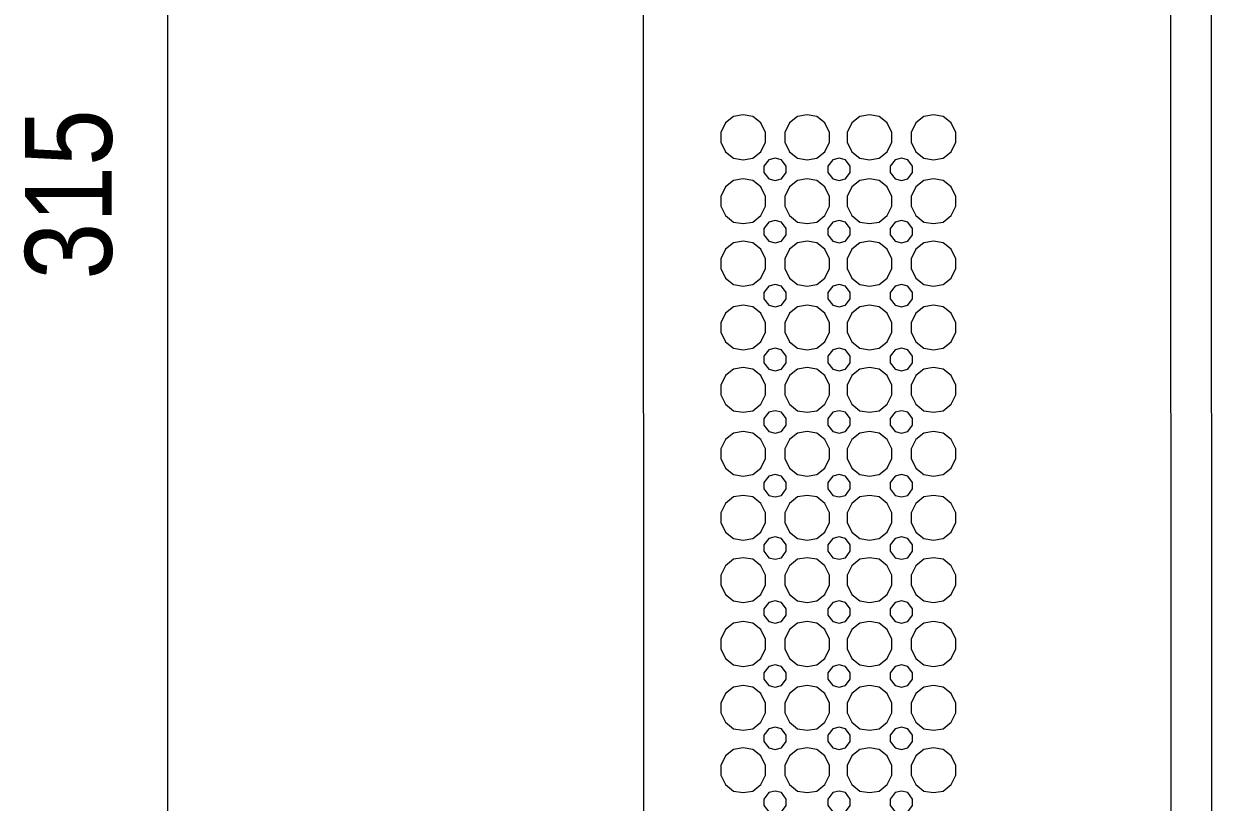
# Model space of a CAD drawing. Units: millimetres on the paper. Extents: x -141 to 139, y -97 to 93.
# Drawn here: x 68.04 to 93.16, y -8.3 to 8.15 of the extents above; entities that cross this region are included whole.
import ezdxf
from ezdxf.enums import TextEntityAlignment as Align

# ---------------------------------------------------------------- set-up
doc = ezdxf.new("R2010")
doc.units = ezdxf.units.MM
for name, color, linetype in [('0-0_0', 4, 'Continuous'), ('0-1_外形線', 4, 'Continuous'), ('0-8_AM_5', 4, 'Continuous')]:
    doc.layers.add(name, color=color, linetype=linetype)
doc.styles.add('ＭＳ Ｐゴシック', font='')
doc.styles.get('ＭＳ Ｐゴシック').set_extended_font_data('MS PGothic')

msp = doc.modelspace()

# ---------------------------------------------------------------- linework, layer by layer
at = {"layer": '0-0_0'}
for points in [[(83.246, 5.279), (83.449, 5.313), (83.618, 5.448), (83.719, 5.651), (83.719, 5.854), (83.618, 6.056), (83.449, 6.191), (83.246, 6.225), (83.044, 6.191), (82.875, 6.056), (82.774, 5.854), (82.774, 5.651), (82.875, 5.448), (83.044, 5.313)], [(84.598, 5.279), (84.8, 5.313), (84.969, 5.448), (85.071, 5.651), (85.071, 5.854), (84.969, 6.056), (84.8, 6.191), (84.598, 6.225), (84.395, 6.191), (84.226, 6.056), (84.125, 5.854), (84.125, 5.651), (84.226, 5.448), (84.395, 5.313)], [(85.915, 5.279), (86.118, 5.313), (86.287, 5.448), (86.388, 5.651), (86.388, 5.854), (86.287, 6.056), (86.118, 6.191), (85.915, 6.225), (85.713, 6.191), (85.544, 6.056), (85.442, 5.854), (85.442, 5.651), (85.544, 5.448), (85.713, 5.313)], [(87.267, 5.279), (87.469, 5.313), (87.638, 5.448), (87.739, 5.651), (87.739, 5.854), (87.638, 6.056), (87.469, 6.191), (87.267, 6.225), (87.064, 6.191), (86.895, 6.056), (86.794, 5.854), (86.794, 5.651), (86.895, 5.448), (87.064, 5.313)], [(83.922, 4.84), (84.057, 4.874), (84.158, 5.009), (84.158, 5.144), (84.057, 5.279), (83.922, 5.313), (83.787, 5.279), (83.686, 5.144), (83.686, 5.009), (83.787, 4.874)], [(85.274, 4.84), (85.408, 4.874), (85.51, 5.009), (85.51, 5.144), (85.408, 5.279), (85.274, 5.313), (85.138, 5.279), (85.037, 5.144), (85.037, 5.009), (85.138, 4.874)], [(86.591, 4.84), (86.726, 4.874), (86.827, 5.009), (86.827, 5.144), (86.726, 5.279), (86.591, 5.313), (86.456, 5.279), (86.355, 5.144), (86.355, 5.009), (86.456, 4.874)], [(83.246, 3.928), (83.449, 3.962), (83.618, 4.097), (83.719, 4.299), (83.719, 4.502), (83.618, 4.705), (83.449, 4.84), (83.246, 4.874), (83.044, 4.84), (82.875, 4.705), (82.774, 4.502), (82.774, 4.299), (82.875, 4.097), (83.044, 3.962)], [(84.598, 3.928), (84.8, 3.962), (84.969, 4.097), (85.071, 4.299), (85.071, 4.502), (84.969, 4.705), (84.8, 4.84), (84.598, 4.874), (84.395, 4.84), (84.226, 4.705), (84.125, 4.502), (84.125, 4.299), (84.226, 4.097), (84.395, 3.962)], [(85.915, 3.928), (86.118, 3.962), (86.287, 4.097), (86.388, 4.299), (86.388, 4.502), (86.287, 4.705), (86.118, 4.84), (85.915, 4.874), (85.713, 4.84), (85.544, 4.705), (85.442, 4.502), (85.442, 4.299), (85.544, 4.097), (85.713, 3.962)], [(87.267, 3.928), (87.469, 3.962), (87.638, 4.097), (87.739, 4.299), (87.739, 4.502), (87.638, 4.705), (87.469, 4.84), (87.267, 4.874), (87.064, 4.84), (86.895, 4.705), (86.794, 4.502), (86.794, 4.299), (86.895, 4.097), (87.064, 3.962)], [(83.922, 3.522), (84.057, 3.556), (84.158, 3.691), (84.158, 3.826), (84.057, 3.962), (83.922, 3.995), (83.787, 3.962), (83.686, 3.826), (83.686, 3.691), (83.787, 3.556)], [(85.274, 3.522), (85.408, 3.556), (85.51, 3.691), (85.51, 3.826), (85.408, 3.962), (85.274, 3.995), (85.138, 3.962), (85.037, 3.826), (85.037, 3.691), (85.138, 3.556)], [(86.591, 3.522), (86.726, 3.556), (86.827, 3.691), (86.827, 3.826), (86.726, 3.962), (86.591, 3.995), (86.456, 3.962), (86.355, 3.826), (86.355, 3.691), (86.456, 3.556)], [(83.246, 2.61), (83.449, 2.644), (83.618, 2.779), (83.719, 2.982), (83.719, 3.185), (83.618, 3.387), (83.449, 3.522), (83.246, 3.556), (83.044, 3.522), (82.875, 3.387), (82.774, 3.185), (82.774, 2.982), (82.875, 2.779), (83.044, 2.644)], [(84.598, 2.61), (84.8, 2.644), (84.969, 2.779), (85.071, 2.982), (85.071, 3.185), (84.969, 3.387), (84.8, 3.522), (84.598, 3.556), (84.395, 3.522), (84.226, 3.387), (84.125, 3.185), (84.125, 2.982), (84.226, 2.779), (84.395, 2.644)], [(85.915, 2.61), (86.118, 2.644), (86.287, 2.779), (86.388, 2.982), (86.388, 3.185), (86.287, 3.387), (86.118, 3.522), (85.915, 3.556), (85.713, 3.522), (85.544, 3.387), (85.442, 3.185), (85.442, 2.982), (85.544, 2.779), (85.713, 2.644)], [(87.267, 2.61), (87.469, 2.644), (87.638, 2.779), (87.739, 2.982), (87.739, 3.185), (87.638, 3.387), (87.469, 3.522), (87.267, 3.556), (87.064, 3.522), (86.895, 3.387), (86.794, 3.185), (86.794, 2.982), (86.895, 2.779), (87.064, 2.644)], [(83.922, 2.171), (84.057, 2.205), (84.158, 2.34), (84.158, 2.475), (84.057, 2.61), (83.922, 2.644), (83.787, 2.61), (83.686, 2.475), (83.686, 2.34), (83.787, 2.205)], [(85.274, 2.171), (85.408, 2.205), (85.51, 2.34), (85.51, 2.475), (85.408, 2.61), (85.274, 2.644), (85.138, 2.61), (85.037, 2.475), (85.037, 2.34), (85.138, 2.205)], [(86.591, 2.171), (86.726, 2.205), (86.827, 2.34), (86.827, 2.475), (86.726, 2.61), (86.591, 2.644), (86.456, 2.61), (86.355, 2.475), (86.355, 2.34), (86.456, 2.205)], [(83.246, 1.259), (83.449, 1.293), (83.618, 1.428), (83.719, 1.631), (83.719, 1.833), (83.618, 2.036), (83.449, 2.171), (83.246, 2.205), (83.044, 2.171), (82.875, 2.036), (82.774, 1.833), (82.774, 1.631), (82.875, 1.428), (83.044, 1.293)], [(84.598, 1.259), (84.8, 1.293), (84.969, 1.428), (85.071, 1.631), (85.071, 1.833), (84.969, 2.036), (84.8, 2.171), (84.598, 2.205), (84.395, 2.171), (84.226, 2.036), (84.125, 1.833), (84.125, 1.631), (84.226, 1.428), (84.395, 1.293)], [(85.915, 1.259), (86.118, 1.293), (86.287, 1.428), (86.388, 1.631), (86.388, 1.833), (86.287, 2.036), (86.118, 2.171), (85.915, 2.205), (85.713, 2.171), (85.544, 2.036), (85.442, 1.833), (85.442, 1.631), (85.544, 1.428), (85.713, 1.293)], [(87.267, 1.259), (87.469, 1.293), (87.638, 1.428), (87.739, 1.631), (87.739, 1.833), (87.638, 2.036), (87.469, 2.171), (87.267, 2.205), (87.064, 2.171), (86.895, 2.036), (86.794, 1.833), (86.794, 1.631), (86.895, 1.428), (87.064, 1.293)], [(83.922, 0.82), (84.057, 0.854), (84.158, 0.989), (84.158, 1.124), (84.057, 1.259), (83.922, 1.293), (83.787, 1.259), (83.686, 1.124), (83.686, 0.989), (83.787, 0.854)], [(85.274, 0.82), (85.408, 0.854), (85.51, 0.989), (85.51, 1.124), (85.408, 1.259), (85.274, 1.293), (85.138, 1.259), (85.037, 1.124), (85.037, 0.989), (85.138, 0.854)], [(86.591, 0.82), (86.726, 0.854), (86.827, 0.989), (86.827, 1.124), (86.726, 1.259), (86.591, 1.293), (86.456, 1.259), (86.355, 1.124), (86.355, 0.989), (86.456, 0.854)], [(83.246, -0.058), (83.449, -0.025), (83.618, 0.11), (83.719, 0.313), (83.719, 0.516), (83.618, 0.718), (83.449, 0.854), (83.246, 0.887), (83.044, 0.854), (82.875, 0.718), (82.774, 0.516), (82.774, 0.313), (82.875, 0.11), (83.044, -0.025)], [(84.598, -0.058), (84.8, -0.025), (84.969, 0.11), (85.071, 0.313), (85.071, 0.516), (84.969, 0.718), (84.8, 0.854), (84.598, 0.887), (84.395, 0.854), (84.226, 0.718), (84.125, 0.516), (84.125, 0.313), (84.226, 0.11), (84.395, -0.025)], [(85.915, -0.058), (86.118, -0.025), (86.287, 0.11), (86.388, 0.313), (86.388, 0.516), (86.287, 0.718), (86.118, 0.854), (85.915, 0.887), (85.713, 0.854), (85.544, 0.718), (85.442, 0.516), (85.442, 0.313), (85.544, 0.11), (85.713, -0.025)], [(87.267, -0.058), (87.469, -0.025), (87.638, 0.11), (87.739, 0.313), (87.739, 0.516), (87.638, 0.718), (87.469, 0.854), (87.267, 0.887), (87.064, 0.854), (86.895, 0.718), (86.794, 0.516), (86.794, 0.313), (86.895, 0.11), (87.064, -0.025)], [(83.922, -0.498), (84.057, -0.464), (84.158, -0.329), (84.158, -0.194), (84.057, -0.058), (83.922, -0.025), (83.787, -0.058), (83.686, -0.194), (83.686, -0.329), (83.787, -0.464)], [(85.274, -0.498), (85.408, -0.464), (85.51, -0.329), (85.51, -0.194), (85.408, -0.058), (85.274, -0.025), (85.138, -0.058), (85.037, -0.194), (85.037, -0.329), (85.138, -0.464)], [(86.591, -0.498), (86.726, -0.464), (86.827, -0.329), (86.827, -0.194), (86.726, -0.058), (86.591, -0.025), (86.456, -0.058), (86.355, -0.194), (86.355, -0.329), (86.456, -0.464)], [(83.246, -1.41), (83.449, -1.376), (83.618, -1.241), (83.719, -1.038), (83.719, -0.835), (83.618, -0.633), (83.449, -0.498), (83.246, -0.464), (83.044, -0.498), (82.875, -0.633), (82.774, -0.835), (82.774, -1.038), (82.875, -1.241), (83.044, -1.376)], [(84.598, -1.41), (84.8, -1.376), (84.969, -1.241), (85.071, -1.038), (85.071, -0.835), (84.969, -0.633), (84.8, -0.498), (84.598, -0.464), (84.395, -0.498), (84.226, -0.633), (84.125, -0.835), (84.125, -1.038), (84.226, -1.241), (84.395, -1.376)], [(85.915, -1.41), (86.118, -1.376), (86.287, -1.241), (86.388, -1.038), (86.388, -0.835), (86.287, -0.633), (86.118, -0.498), (85.915, -0.464), (85.713, -0.498), (85.544, -0.633), (85.442, -0.835), (85.442, -1.038), (85.544, -1.241), (85.713, -1.376)], [(87.267, -1.41), (87.469, -1.376), (87.638, -1.241), (87.739, -1.038), (87.739, -0.835), (87.638, -0.633), (87.469, -0.498), (87.267, -0.464), (87.064, -0.498), (86.895, -0.633), (86.794, -0.835), (86.794, -1.038), (86.895, -1.241), (87.064, -1.376)], [(83.922, -1.849), (84.057, -1.815), (84.158, -1.68), (84.158, -1.545), (84.057, -1.41), (83.922, -1.376), (83.787, -1.41), (83.686, -1.545), (83.686, -1.68), (83.787, -1.815)], [(85.274, -1.849), (85.408, -1.815), (85.51, -1.68), (85.51, -1.545), (85.408, -1.41), (85.274, -1.376), (85.138, -1.41), (85.037, -1.545), (85.037, -1.68), (85.138, -1.815)], [(86.591, -1.849), (86.726, -1.815), (86.827, -1.68), (86.827, -1.545), (86.726, -1.41), (86.591, -1.376), (86.456, -1.41), (86.355, -1.545), (86.355, -1.68), (86.456, -1.815)], [(83.246, -2.761), (83.449, -2.727), (83.618, -2.592), (83.719, -2.389), (83.719, -2.187), (83.618, -1.984), (83.449, -1.849), (83.246, -1.815), (83.044, -1.849), (82.875, -1.984), (82.774, -2.187), (82.774, -2.389), (82.875, -2.592), (83.044, -2.727)], [(84.598, -2.761), (84.8, -2.727), (84.969, -2.592), (85.071, -2.389), (85.071, -2.187), (84.969, -1.984), (84.8, -1.849), (84.598, -1.815), (84.395, -1.849), (84.226, -1.984), (84.125, -2.187), (84.125, -2.389), (84.226, -2.592), (84.395, -2.727)], [(85.915, -2.761), (86.118, -2.727), (86.287, -2.592), (86.388, -2.389), (86.388, -2.187), (86.287, -1.984), (86.118, -1.849), (85.915, -1.815), (85.713, -1.849), (85.544, -1.984), (85.442, -2.187), (85.442, -2.389), (85.544, -2.592), (85.713, -2.727)], [(87.267, -2.761), (87.469, -2.727), (87.638, -2.592), (87.739, -2.389), (87.739, -2.187), (87.638, -1.984), (87.469, -1.849), (87.267, -1.815), (87.064, -1.849), (86.895, -1.984), (86.794, -2.187), (86.794, -2.389), (86.895, -2.592), (87.064, -2.727)], [(83.922, -3.166), (84.057, -3.133), (84.158, -2.997), (84.158, -2.862), (84.057, -2.727), (83.922, -2.693), (83.787, -2.727), (83.686, -2.862), (83.686, -2.997), (83.787, -3.133)], [(85.274, -3.166), (85.408, -3.133), (85.51, -2.997), (85.51, -2.862), (85.408, -2.727), (85.274, -2.693), (85.138, -2.727), (85.037, -2.862), (85.037, -2.997), (85.138, -3.133)], [(86.591, -3.166), (86.726, -3.133), (86.827, -2.997), (86.827, -2.862), (86.726, -2.727), (86.591, -2.693), (86.456, -2.727), (86.355, -2.862), (86.355, -2.997), (86.456, -3.133)], [(83.246, -4.079), (83.449, -4.045), (83.618, -3.91), (83.719, -3.707), (83.719, -3.504), (83.618, -3.302), (83.449, -3.166), (83.246, -3.133), (83.044, -3.166), (82.875, -3.302), (82.774, -3.504), (82.774, -3.707), (82.875, -3.91), (83.044, -4.045)], [(84.598, -4.079), (84.8, -4.045), (84.969, -3.91), (85.071, -3.707), (85.071, -3.504), (84.969, -3.302), (84.8, -3.166), (84.598, -3.133), (84.395, -3.166), (84.226, -3.302), (84.125, -3.504), (84.125, -3.707), (84.226, -3.91), (84.395, -4.045)], [(85.915, -4.079), (86.118, -4.045), (86.287, -3.91), (86.388, -3.707), (86.388, -3.504), (86.287, -3.302), (86.118, -3.166), (85.915, -3.133), (85.713, -3.166), (85.544, -3.302), (85.442, -3.504), (85.442, -3.707), (85.544, -3.91), (85.713, -4.045)], [(87.267, -4.079), (87.469, -4.045), (87.638, -3.91), (87.739, -3.707), (87.739, -3.504), (87.638, -3.302), (87.469, -3.166), (87.267, -3.133), (87.064, -3.166), (86.895, -3.302), (86.794, -3.504), (86.794, -3.707), (86.895, -3.91), (87.064, -4.045)], [(83.922, -4.518), (84.057, -4.484), (84.158, -4.349), (84.158, -4.214), (84.057, -4.079), (83.922, -4.045), (83.787, -4.079), (83.686, -4.214), (83.686, -4.349), (83.787, -4.484)], [(85.274, -4.518), (85.408, -4.484), (85.51, -4.349), (85.51, -4.214), (85.408, -4.079), (85.274, -4.045), (85.138, -4.079), (85.037, -4.214), (85.037, -4.349), (85.138, -4.484)], [(86.591, -4.518), (86.726, -4.484), (86.827, -4.349), (86.827, -4.214), (86.726, -4.079), (86.591, -4.045), (86.456, -4.079), (86.355, -4.214), (86.355, -4.349), (86.456, -4.484)], [(83.246, -5.43), (83.449, -5.396), (83.618, -5.261), (83.719, -5.058), (83.719, -4.856), (83.618, -4.653), (83.449, -4.518), (83.246, -4.484), (83.044, -4.518), (82.875, -4.653), (82.774, -4.856), (82.774, -5.058), (82.875, -5.261), (83.044, -5.396)], [(84.598, -5.43), (84.8, -5.396), (84.969, -5.261), (85.071, -5.058), (85.071, -4.856), (84.969, -4.653), (84.8, -4.518), (84.598, -4.484), (84.395, -4.518), (84.226, -4.653), (84.125, -4.856), (84.125, -5.058), (84.226, -5.261), (84.395, -5.396)], [(85.915, -5.43), (86.118, -5.396), (86.287, -5.261), (86.388, -5.058), (86.388, -4.856), (86.287, -4.653), (86.118, -4.518), (85.915, -4.484), (85.713, -4.518), (85.544, -4.653), (85.442, -4.856), (85.442, -5.058), (85.544, -5.261), (85.713, -5.396)], [(87.267, -5.43), (87.469, -5.396), (87.638, -5.261), (87.739, -5.058), (87.739, -4.856), (87.638, -4.653), (87.469, -4.518), (87.267, -4.484), (87.064, -4.518), (86.895, -4.653), (86.794, -4.856), (86.794, -5.058), (86.895, -5.261), (87.064, -5.396)], [(83.922, -5.869), (84.057, -5.835), (84.158, -5.7), (84.158, -5.565), (84.057, -5.43), (83.922, -5.396), (83.787, -5.43), (83.686, -5.565), (83.686, -5.7), (83.787, -5.835)], [(85.274, -5.869), (85.408, -5.835), (85.51, -5.7), (85.51, -5.565), (85.408, -5.43), (85.274, -5.396), (85.138, -5.43), (85.037, -5.565), (85.037, -5.7), (85.138, -5.835)], [(86.591, -5.869), (86.726, -5.835), (86.827, -5.7), (86.827, -5.565), (86.726, -5.43), (86.591, -5.396), (86.456, -5.43), (86.355, -5.565), (86.355, -5.7), (86.456, -5.835)], [(83.246, -6.781), (83.449, -6.747), (83.618, -6.612), (83.719, -6.409), (83.719, -6.207), (83.618, -6.004), (83.449, -5.869), (83.246, -5.835), (83.044, -5.869), (82.875, -6.004), (82.774, -6.207), (82.774, -6.409), (82.875, -6.612), (83.044, -6.747)], [(84.598, -6.781), (84.8, -6.747), (84.969, -6.612), (85.071, -6.409), (85.071, -6.207), (84.969, -6.004), (84.8, -5.869), (84.598, -5.835), (84.395, -5.869), (84.226, -6.004), (84.125, -6.207), (84.125, -6.409), (84.226, -6.612), (84.395, -6.747)], [(85.915, -6.781), (86.118, -6.747), (86.287, -6.612), (86.388, -6.409), (86.388, -6.207), (86.287, -6.004), (86.118, -5.869), (85.915, -5.835), (85.713, -5.869), (85.544, -6.004), (85.442, -6.207), (85.442, -6.409), (85.544, -6.612), (85.713, -6.747)], [(87.267, -6.781), (87.469, -6.747), (87.638, -6.612), (87.739, -6.409), (87.739, -6.207), (87.638, -6.004), (87.469, -5.869), (87.267, -5.835), (87.064, -5.869), (86.895, -6.004), (86.794, -6.207), (86.794, -6.409), (86.895, -6.612), (87.064, -6.747)], [(83.922, -7.186), (84.057, -7.153), (84.158, -7.018), (84.158, -6.882), (84.057, -6.747), (83.922, -6.714), (83.787, -6.747), (83.686, -6.882), (83.686, -7.018), (83.787, -7.153)], [(85.274, -7.186), (85.408, -7.153), (85.51, -7.018), (85.51, -6.882), (85.408, -6.747), (85.274, -6.714), (85.138, -6.747), (85.037, -6.882), (85.037, -7.018), (85.138, -7.153)], [(86.591, -7.186), (86.726, -7.153), (86.827, -7.018), (86.827, -6.882), (86.726, -6.747), (86.591, -6.714), (86.456, -6.747), (86.355, -6.882), (86.355, -7.018), (86.456, -7.153)], [(83.246, -8.099), (83.449, -8.065), (83.618, -7.93), (83.719, -7.727), (83.719, -7.524), (83.618, -7.322), (83.449, -7.186), (83.246, -7.153), (83.044, -7.186), (82.875, -7.322), (82.774, -7.524), (82.774, -7.727), (82.875, -7.93), (83.044, -8.065)], [(84.598, -8.099), (84.8, -8.065), (84.969, -7.93), (85.071, -7.727), (85.071, -7.524), (84.969, -7.322), (84.8, -7.186), (84.598, -7.153), (84.395, -7.186), (84.226, -7.322), (84.125, -7.524), (84.125, -7.727), (84.226, -7.93), (84.395, -8.065)], [(85.915, -8.099), (86.118, -8.065), (86.287, -7.93), (86.388, -7.727), (86.388, -7.524), (86.287, -7.322), (86.118, -7.186), (85.915, -7.153), (85.713, -7.186), (85.544, -7.322), (85.442, -7.524), (85.442, -7.727), (85.544, -7.93), (85.713, -8.065)], [(87.267, -8.099), (87.469, -8.065), (87.638, -7.93), (87.739, -7.727), (87.739, -7.524), (87.638, -7.322), (87.469, -7.186), (87.267, -7.153), (87.064, -7.186), (86.895, -7.322), (86.794, -7.524), (86.794, -7.727), (86.895, -7.93), (87.064, -8.065)], [(83.922, -8.538), (84.057, -8.504), (84.158, -8.369), (84.158, -8.234), (84.057, -8.099), (83.922, -8.065), (83.787, -8.099), (83.686, -8.234), (83.686, -8.369), (83.787, -8.504)], [(85.274, -8.538), (85.408, -8.504), (85.51, -8.369), (85.51, -8.234), (85.408, -8.099), (85.274, -8.065), (85.138, -8.099), (85.037, -8.234), (85.037, -8.369), (85.138, -8.504)], [(86.591, -8.538), (86.726, -8.504), (86.827, -8.369), (86.827, -8.234), (86.726, -8.099), (86.591, -8.065), (86.456, -8.099), (86.355, -8.234), (86.355, -8.369), (86.456, -8.504)]]:
    msp.add_lwpolyline(points, close=True, dxfattribs=at)
at = {"layer": '0-1_外形線'}
for p, q in [((92.265, 44.209), (92.292, -28.293)), ((81.157, -28.297), (81.13, 43.997)), ((93.158, -25.24), (93.133, 43.863))]:
    msp.add_line(p, q, dxfattribs=at)
at = {"layer": '0-8_AM_5'}
msp.add_line((71.08, 41.705), (71.08, -32.463), dxfattribs=at)

# ---------------------------------------------------------------- texts
at = {"layer": '0-8_AM_5', "style": 'ＭＳ Ｐゴシック', "width": 0.9}
msp.add_text('315', height=1.833, rotation=90, dxfattribs=at).set_placement((70.455, 2.746), align=Align.BOTTOM_LEFT)

doc.saveas('drawing.dxf')
